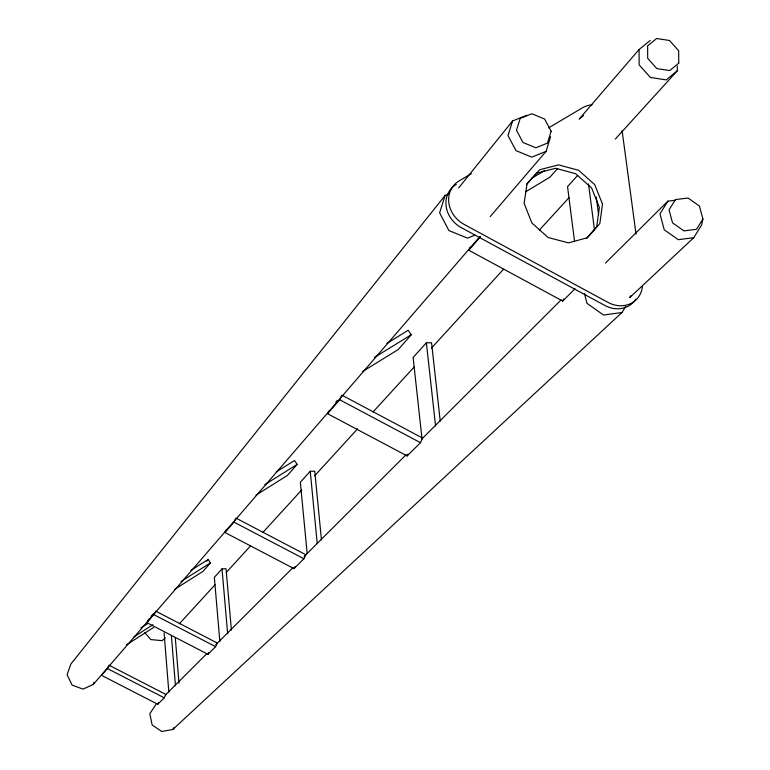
<?xml version="1.0" encoding="UTF-8"?>
<svg xmlns="http://www.w3.org/2000/svg" width="770" height="770" viewBox="0 0 770 770"><rect width="100%" height="100%" fill="white"/><g stroke="black" fill="none" stroke-linecap="round" stroke-linejoin="round"><path stroke-width="1.16" d="M702.914 218.988L696.523 229.287L683.933 230.904L672.537 222.838L669.043 209.844L675.492 199.574L688.053 198.015L699.401 206.052L702.914 218.988L701.605 225.013L693.751 237.689L629.706 297.615L630.967 295.593M490.221 216.572L546.103 151.344L550.569 136.704M526.901 115.279L512.56 120.977L508.007 135.607L515.967 150.622L531.772 157.138L546.103 151.344M448.352 194.117L445.156 195.407L439.612 212.828L448.91 230.577L467.583 238.151L475.032 235.081M445.156 195.407L70.821 664.115L67.086 674.741L72.13 685.117L82.987 689.131L93.266 684.434L94.007 682.316M470.268 247.103L468.795 250.24L562.697 301.06L563.64 298.962M420.458 442.692L422.586 438.082L341.842 395.135L339.647 399.726L327.568 413.711L407.147 455.946L420.458 442.692L339.647 399.726M407.147 455.946L407.994 454.127M226.39 529.51L224.927 532.503L293.986 568.626L294.929 566.633M293.986 568.626L303.89 558.76L305.806 554.718L235.88 518.066M148.726 619.176L146.974 622.738L207.958 654.288L208.814 652.508M207.958 654.288L215.619 646.656L217.342 643.056L155.684 611.101M327.568 413.711L328.867 410.988M108.637 666.04L107.396 668.543L101.525 675.338L157.773 704.261L158.572 702.606M157.773 704.261L164.26 697.803L165.877 694.453L109.051 665.203M224.927 532.503L233.916 522.108L235.389 519.076M146.974 622.738L154.799 612.901M155.983 704.444L149.803 713.742L152.162 724.965L161.69 731.5L172.769 729.508L621.958 312.514L625.731 306.46M675.04 200.277L667.908 201.162L659.967 213.791L664.24 229.768L678.264 239.682L693.751 237.689M172.769 729.508L173.991 727.64M458.612 187.957L512.56 120.977M650.207 40.473L639.071 49.54L579.146 119.1L583.583 115.471M151.045 616.481L153.365 613.796M335.787 402.161L337.298 400.4M93.266 684.434L479.893 236.583M468.795 250.24L480.451 236.746M206.639 561.176L208.141 559.463L210.451 562.88L202.914 571.436L174.8 589.271M586.634 238.296L596.712 226.784L599.368 207.419L591.649 188.024L575.642 173.722L555.545 168.284L536.68 173.183L526.459 184.559M276.315 471.894L294.486 460.537L297.133 464.406L287.412 475.446L255.986 495.149M386.829 343.41L408.187 330.292L411.267 334.748L398.254 349.532L362.651 371.486M557.673 168.428L550.04 177.1L525.409 191.932M231.395 630.149L226.043 568.76L222.02 568.876L214.349 577.356L219.864 641.554M321.446 539.876L314.757 471.202L310.233 471.279L300.339 482.222L307.172 553.534M440.257 421.151L431.547 342.775L426.368 342.794L413.124 357.453L421.931 438.197M577.635 175.445L567.538 186.619L574.516 241.164M615.365 139.004L677.34 70.753L677.302 66.047M179.343 623.796L215.003 584.786M226.351 572.38L250.673 545.786M262.83 532.494L301.734 489.941M314.709 475.754L357.665 428.775M373.075 411.931L414.414 366.722M431.431 348.107L503.58 269.211M539.241 230.211L569.232 197.409M215.812 644.586L217.342 643.056M304.15 556.363L305.806 554.718M165.338 695.098L207.043 653.461M216.399 644.115L292.985 567.644M304.901 555.747L406.175 454.627M421.488 439.333L561.051 299.982M562.697 301.06L574.978 288.837M605.441 263.08L667.908 201.162M165.425 637.81L162.095 640.659L150.872 639.591L144.847 632.69M677.34 70.753L666.262 79.897L650.419 77.481L639.139 64.882L639.071 49.54M134.028 636.8L152.951 624.72M126.395 644.865L153.528 627.531M140.872 627.916L147.84 623.469M181.017 581.523L210.451 562.88M190.883 570.378L208.141 559.463M264.832 484.628L297.133 464.406M374.672 357.27L411.267 334.748M531.31 178.534L544.688 170.497M471.365 173.654L459.016 180.979A26.844 23.61 40.3 0 0 448.794 202.52A26.844 23.61 40.3 0 0 464.06 224.359L607.963 302.389A26.68 23.312 45.2 0 0 642.401 286.575M548.577 127.887L582.543 107.752A26.238 22.571 41.7 0 1 592.091 104.836M621.958 312.514L603.555 315.036L587.019 303.39L584.43 293.37M107.396 668.543L164.26 697.803M153.913 614.701L215.619 646.656M233.916 522.108L303.89 558.76M622.102 130.621L636.049 234.244M596.269 197.043L598.608 214.907M588.501 183.866L594.546 230.336M426.368 342.794L435.57 425.964M310.233 471.279L317.24 543.543M222.02 568.876L227.66 633.835M175.291 637.618L178.987 683.115M171.373 635.356L175.445 685.666M164.097 632.959L168.842 692.24M456.292 184.386A26.767 23.562 40.2 0 0 446.09 205.869A26.767 23.562 40.2 0 0 461.297 227.651L604.787 305.421A26.604 23.254 45.2 0 0 635.856 299.155M602.496 204.127L599.84 223.541L587.404 237.747L568.462 242.877L548.096 237.478L531.849 222.963L524.129 203.29L527.007 183.809L539.635 169.775L558.548 164.867L578.693 170.334L594.758 184.684L602.496 204.127M551.108 131.198L547.48 143.095L535.833 147.792L522.974 142.488L516.487 130.284L520.183 118.388L531.849 113.758L544.64 119.061L551.108 131.198M678.765 63.14L669.756 70.57L656.877 68.597L647.695 58.347L647.628 45.873L656.675 38.5L669.515 40.502L678.649 50.695L678.765 63.14"/></g></svg>
